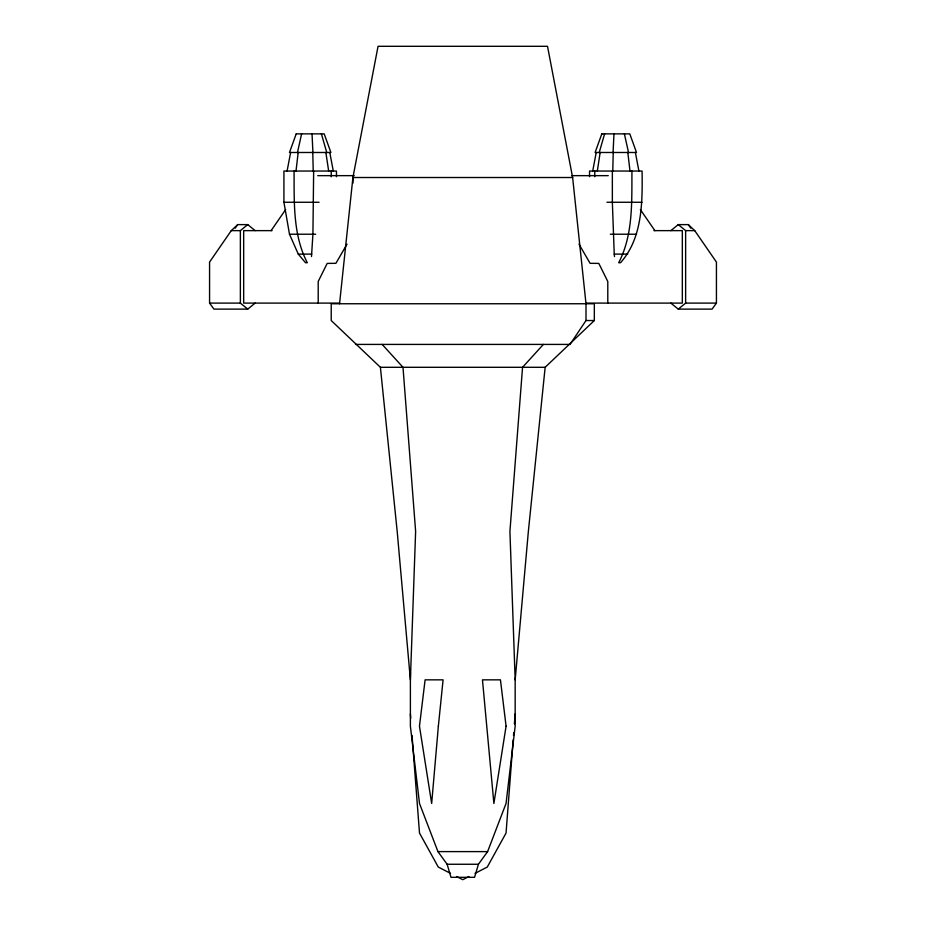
<?xml version="1.0" encoding="UTF-8"?>
<svg xmlns="http://www.w3.org/2000/svg" width="926" height="926" viewBox="0 0 926 926"><rect width="100%" height="100%" fill="white"/><g stroke="black" fill="none" stroke-linecap="round" stroke-linejoin="round"><path stroke-width="1.39" d="M670.864 303.103L678.249 309.122L685.634 303.103L685.634 230.632L678.249 224.613L670.864 230.632M612.769 171.044L613.232 152.489M613.081 152.489L613.961 133.865M311.495 256.571L312.919 234.22L313.648 171.044M513.189 739.724L506.047 833.053L487.284 867.037L475.026 873.368M513.513 735.418L513.733 732.547M514.393 723.924L515.169 713.877M382.172 344.414L402.995 367.298L415.624 531.385L410.392 679.846L397.185 531.385L380.401 367.298L331.219 320.535L331.219 303.751L594.33 303.751L594.33 320.535L545.148 367.298L528.364 531.385L515.169 679.846L509.925 531.385L522.553 367.298L543.377 344.414M339.553 303.751L352.922 177.514L378.051 46.3L547.509 46.3L572.627 177.514L585.996 303.751L585.996 320.535L570.022 344.414L355.526 344.414M296.007 171.044L298.172 152.489M597.328 171.044L600.141 152.489M631.937 171.044C631.729 201.718 633.268 234.787 618.684 262.729L620.501 262.729C642.505 238.179 642.517 202.204 642.077 171.044L589.538 171.044L589.538 176.716M287.095 171.044L290.614 152.489M592.709 171.044L596.217 152.489M297.478 152.489L301.61 133.865M599.238 152.489L604.609 133.865M515.169 678.017L515.169 726.204L506.047 803.467L487.608 851.607L478.418 864.259L474.552 877.316L450.997 877.316L447.131 864.259L437.94 851.607L419.501 803.467L410.392 726.204L410.392 672.276M347.019 244.163L335.906 263.32L327.191 263.401L318.208 281.481L318.208 303.103M255.136 230.632L247.751 224.613L237.681 224.613L231.269 230.632L209.565 262.081L209.565 303.103L213.941 309.122L247.751 309.122L255.136 303.103M235.227 228.178L237.681 224.613M271.11 230.632L285.648 209.577M678.249 224.613L688.319 224.613L694.731 230.632L716.435 262.081L716.435 303.103L712.059 309.122L678.249 309.122M231.269 230.632L240.366 230.632L247.751 224.613M468.903 876.54L462.78 879.7L456.645 876.54M317.722 175.651L354.264 175.651M571.736 175.651L608.278 175.651M572.627 177.514L352.922 177.514L352.922 183.244M336.462 176.716L336.462 171.044L283.923 171.044L283.923 202.262L319.053 202.262M606.947 202.262L642.077 202.262M272.036 230.632L243.677 230.632L243.677 303.103L339.599 303.103M653.964 230.632L682.323 230.632L682.323 303.103L586.401 303.103M685.634 230.632L694.731 230.632M283.923 202.262L289.491 234.22L315.685 234.22M610.315 234.22L636.509 234.22M289.491 234.22L298.276 254.106L311.761 254.106M612.352 171.044L612.352 202.262L614.239 254.106L627.724 254.106M209.565 303.103L240.366 303.103L247.751 309.122M685.634 303.103L716.435 303.103M585.996 320.535L594.33 320.535M380.401 367.298L545.148 367.298M437.94 851.607L487.608 851.607M447.131 864.259L478.418 864.259M450.522 873.368L438.264 867.037L419.501 833.053L412.035 735.418M298.276 254.106L305.499 262.729L307.316 262.729C292.732 234.787 294.271 201.718 294.063 171.044M688.319 224.613L690.773 228.178M640.352 209.577L654.89 230.632M578.981 244.163L590.093 263.32L598.809 263.401L607.792 281.481L607.792 303.103M321.391 133.865L326.762 152.489M624.39 133.865L628.523 152.489M635.386 152.489L638.905 171.044M329.783 152.489L333.291 171.044M325.859 152.489L328.672 171.044M627.828 152.489L629.993 171.044M614.239 254.106L614.505 256.571M410.392 713.877L410.716 718.182M312.039 133.865L312.919 152.489M312.768 152.489L313.231 171.044M594.781 171.044L594.781 176.716M331.219 171.044L331.219 176.716M240.366 230.632L240.366 303.103M438.357 726.204L431.666 803.467L419.466 726.204L425.103 679.846L443.091 679.846L438.357 726.204M506.082 726.204L493.882 803.467L482.469 679.846L500.445 679.846L506.082 726.204M296.204 133.865L289.491 152.489L330.895 152.489L324.181 133.865L296.204 133.865M601.819 133.865L595.105 152.489L636.509 152.489L629.796 133.865L601.819 133.865"/></g></svg>
